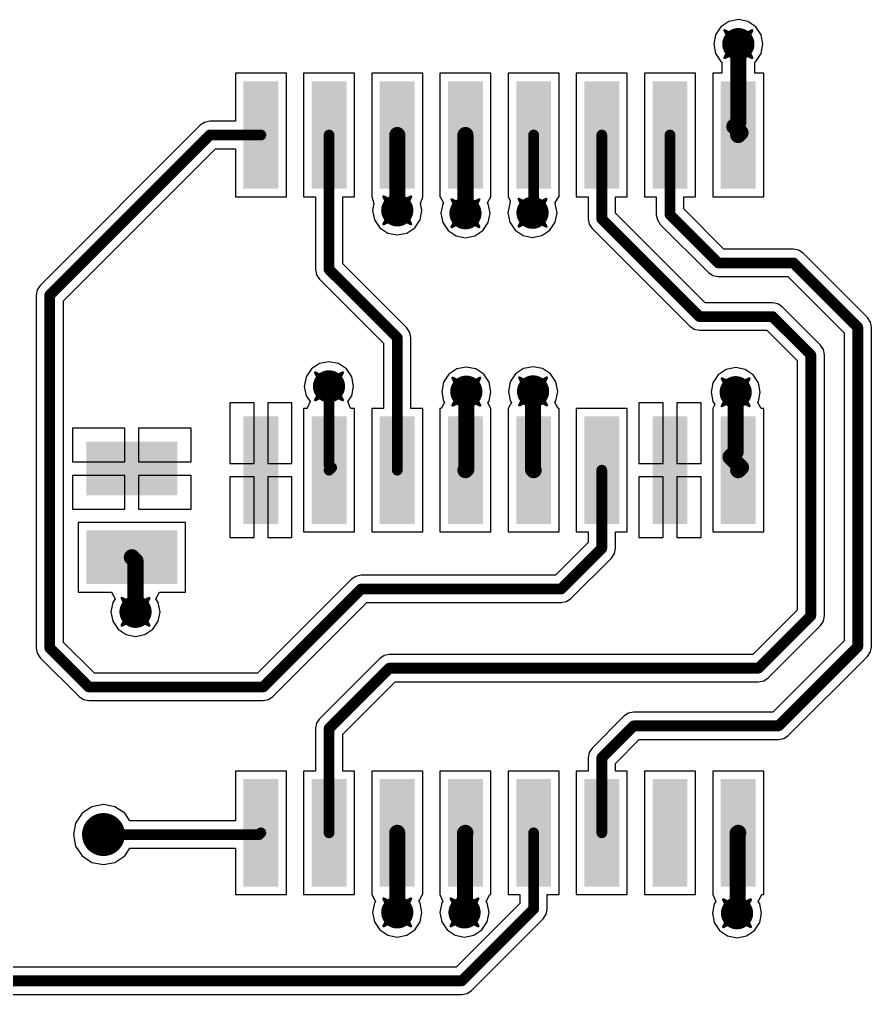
# Model space of a CAD drawing. Header units: millimetres. Extents: x 0 to 15120, y 0 to 9661.
# Drawn here: x 179.86 to 211.59, y 260.77 to 297.1 of the extents above; entities that cross this region are included whole.
import ezdxf

# ---------------------------------------------------------------- set-up
doc = ezdxf.new("R2010")
doc.units = ezdxf.units.MM
doc.layers.add('DrillDrawing', color=1, linetype='Continuous')
doc.layers.add('TopLayer', color=1, linetype='Continuous')

msp = doc.modelspace()

# ---------------------------------------------------------------- linework, layer by layer
at = {"layer": 'DrillDrawing', "const_width": 0.102}
for points in [[(206.126, 296.687), (206.634, 296.433)], [(206.126, 296.687), (206.38, 296.179)], [(206.634, 296.433), (207.142, 296.687)], [(206.888, 296.179), (207.142, 296.687)], [(206.126, 295.671), (206.38, 296.179)], [(206.888, 296.179), (207.142, 295.671)], [(206.126, 295.671), (206.634, 295.925)], [(206.634, 295.925), (207.142, 295.671)], [(193.42, 290.494), (193.928, 290.24)], [(193.42, 290.494), (193.674, 289.986)], [(193.928, 290.24), (194.436, 290.494)], [(194.182, 289.986), (194.436, 290.494)], [(195.96, 290.387), (196.468, 290.133)], [(195.96, 290.387), (196.214, 289.879)], [(196.468, 290.133), (196.976, 290.387)], [(196.722, 289.879), (196.976, 290.387)], [(198.459, 290.405), (198.967, 290.151)], [(198.459, 290.405), (198.713, 289.897)], [(198.967, 290.151), (199.475, 290.405)], [(199.221, 289.897), (199.475, 290.405)], [(193.42, 289.478), (193.674, 289.986)], [(194.182, 289.986), (194.436, 289.478)], [(195.96, 289.371), (196.214, 289.879)], [(196.722, 289.879), (196.976, 289.371)], [(198.459, 289.389), (198.713, 289.897)], [(199.221, 289.897), (199.475, 289.389)], [(193.42, 289.478), (193.928, 289.732)], [(193.928, 289.732), (194.436, 289.478)], [(195.96, 289.371), (196.468, 289.625)], [(196.468, 289.625), (196.976, 289.371)], [(198.459, 289.389), (198.967, 289.643)], [(198.967, 289.643), (199.475, 289.389)], [(190.876, 283.937), (191.384, 283.683)], [(190.876, 283.937), (191.13, 283.429)], [(191.384, 283.683), (191.892, 283.937)], [(191.638, 283.429), (191.892, 283.937)], [(195.993, 283.737), (196.501, 283.483)], [(195.993, 283.737), (196.247, 283.229)], [(196.501, 283.483), (197.009, 283.737)], [(196.755, 283.229), (197.009, 283.737)], [(198.479, 283.748), (198.987, 283.494)], [(198.479, 283.748), (198.733, 283.24)], [(198.987, 283.494), (199.495, 283.748)], [(199.241, 283.24), (199.495, 283.748)], [(206.026, 283.718), (206.534, 283.464)], [(206.026, 283.718), (206.28, 283.21)], [(206.534, 283.464), (207.042, 283.718)], [(206.788, 283.21), (207.042, 283.718)], [(190.876, 282.921), (191.13, 283.429)], [(191.638, 283.429), (191.892, 282.921)], [(190.876, 282.921), (191.384, 283.175)], [(191.384, 283.175), (191.892, 282.921)], [(195.993, 282.721), (196.247, 283.229)], [(195.993, 282.721), (196.501, 282.975)], [(196.501, 282.975), (197.009, 282.721)], [(196.755, 283.229), (197.009, 282.721)], [(198.479, 282.732), (198.733, 283.24)], [(198.479, 282.732), (198.987, 282.986)], [(198.987, 282.986), (199.495, 282.732)], [(199.241, 283.24), (199.495, 282.732)], [(206.026, 282.702), (206.28, 283.21)], [(206.026, 282.702), (206.534, 282.956)], [(206.534, 282.956), (207.042, 282.702)], [(206.788, 283.21), (207.042, 282.702)], [(183.67, 275.537), (184.178, 275.283)], [(183.67, 275.537), (183.924, 275.029)], [(184.178, 275.283), (184.686, 275.537)], [(184.432, 275.029), (184.686, 275.537)], [(183.67, 274.521), (183.924, 275.029)], [(184.432, 275.029), (184.686, 274.521)], [(183.67, 274.521), (184.178, 274.775)], [(184.178, 274.775), (184.686, 274.521)], [(182.476, 267.237), (183.492, 267.237)], [(182.476, 267.237), (182.984, 266.221)], [(182.984, 266.221), (183.492, 267.237)], [(193.42, 264.337), (193.928, 264.083)], [(193.42, 264.337), (193.674, 263.829)], [(193.928, 264.083), (194.436, 264.337)], [(194.182, 263.829), (194.436, 264.337)], [(195.926, 264.337), (196.434, 264.083)], [(195.926, 264.337), (196.18, 263.829)], [(196.434, 264.083), (196.942, 264.337)], [(196.688, 263.829), (196.942, 264.337)], [(206.076, 264.307), (206.584, 264.053)], [(206.076, 264.307), (206.33, 263.799)], [(206.584, 264.053), (207.092, 264.307)], [(206.838, 263.799), (207.092, 264.307)], [(193.42, 263.321), (193.674, 263.829)], [(194.182, 263.829), (194.436, 263.321)], [(195.926, 263.321), (196.18, 263.829)], [(196.688, 263.829), (196.942, 263.321)], [(206.076, 263.291), (206.33, 263.799)], [(206.838, 263.799), (207.092, 263.291)], [(193.42, 263.321), (193.928, 263.575)], [(193.928, 263.575), (194.436, 263.321)], [(195.926, 263.321), (196.434, 263.575)], [(196.434, 263.575), (196.942, 263.321)], [(206.076, 263.291), (206.584, 263.545)], [(206.584, 263.545), (207.092, 263.291)]]:
    msp.add_lwpolyline(points, dxfattribs=at)
at = {"layer": 'DrillDrawing', "const_width": 0.0508}
for points in [[(206.1, 296.687, 1), (206.151, 296.687, 1)], [(206.1, 296.687, 1), (206.151, 296.687, 1)], [(206.608, 296.433, 1), (206.659, 296.433, 1)], [(206.608, 296.433, 1), (206.659, 296.433, 1)], [(207.116, 296.687, 1), (207.167, 296.687, 1)], [(207.116, 296.687, 1), (207.167, 296.687, 1)], [(206.354, 296.179, 1), (206.405, 296.179, 1)], [(206.354, 296.179, 1), (206.405, 296.179, 1)], [(206.862, 296.179, 1), (206.913, 296.179, 1)], [(206.862, 296.179, 1), (206.913, 296.179, 1)], [(206.1, 295.671, 1), (206.151, 295.671, 1)], [(206.1, 295.671, 1), (206.151, 295.671, 1)], [(206.608, 295.925, 1), (206.659, 295.925, 1)], [(206.608, 295.925, 1), (206.659, 295.925, 1)], [(207.116, 295.671, 1), (207.167, 295.671, 1)], [(207.116, 295.671, 1), (207.167, 295.671, 1)], [(193.394, 290.494, 1), (193.445, 290.494, 1)], [(193.394, 290.494, 1), (193.445, 290.494, 1)], [(193.902, 290.24, 1), (193.953, 290.24, 1)], [(193.902, 290.24, 1), (193.953, 290.24, 1)], [(194.41, 290.494, 1), (194.461, 290.494, 1)], [(194.41, 290.494, 1), (194.461, 290.494, 1)], [(195.934, 290.387, 1), (195.985, 290.387, 1)], [(195.934, 290.387, 1), (195.985, 290.387, 1)], [(196.95, 290.387, 1), (197.001, 290.387, 1)], [(196.95, 290.387, 1), (197.001, 290.387, 1)], [(198.433, 290.405, 1), (198.484, 290.405, 1)], [(198.433, 290.405, 1), (198.484, 290.405, 1)], [(199.449, 290.405, 1), (199.5, 290.405, 1)], [(199.449, 290.405, 1), (199.5, 290.405, 1)], [(193.648, 289.986, 1), (193.699, 289.986, 1)], [(193.648, 289.986, 1), (193.699, 289.986, 1)], [(194.156, 289.986, 1), (194.207, 289.986, 1)], [(194.156, 289.986, 1), (194.207, 289.986, 1)], [(196.188, 289.879, 1), (196.239, 289.879, 1)], [(196.188, 289.879, 1), (196.239, 289.879, 1)], [(196.442, 290.133, 1), (196.493, 290.133, 1)], [(196.442, 290.133, 1), (196.493, 290.133, 1)], [(196.696, 289.879, 1), (196.747, 289.879, 1)], [(196.696, 289.879, 1), (196.747, 289.879, 1)], [(198.687, 289.897, 1), (198.738, 289.897, 1)], [(198.687, 289.897, 1), (198.738, 289.897, 1)], [(198.941, 290.151, 1), (198.992, 290.151, 1)], [(198.941, 290.151, 1), (198.992, 290.151, 1)], [(199.195, 289.897, 1), (199.246, 289.897, 1)], [(199.195, 289.897, 1), (199.246, 289.897, 1)], [(193.902, 289.732, 1), (193.953, 289.732, 1)], [(193.902, 289.732, 1), (193.953, 289.732, 1)], [(196.442, 289.625, 1), (196.493, 289.625, 1)], [(196.442, 289.625, 1), (196.493, 289.625, 1)], [(198.941, 289.643, 1), (198.992, 289.643, 1)], [(198.941, 289.643, 1), (198.992, 289.643, 1)], [(193.394, 289.478, 1), (193.445, 289.478, 1)], [(193.394, 289.478, 1), (193.445, 289.478, 1)], [(194.41, 289.478, 1), (194.461, 289.478, 1)], [(194.41, 289.478, 1), (194.461, 289.478, 1)], [(195.934, 289.371, 1), (195.985, 289.371, 1)], [(195.934, 289.371, 1), (195.985, 289.371, 1)], [(196.95, 289.371, 1), (197.001, 289.371, 1)], [(196.95, 289.371, 1), (197.001, 289.371, 1)], [(198.433, 289.389, 1), (198.484, 289.389, 1)], [(198.433, 289.389, 1), (198.484, 289.389, 1)], [(199.449, 289.389, 1), (199.5, 289.389, 1)], [(199.449, 289.389, 1), (199.5, 289.389, 1)], [(190.85, 283.937, 1), (190.901, 283.937, 1)], [(190.85, 283.937, 1), (190.901, 283.937, 1)], [(191.358, 283.683, 1), (191.409, 283.683, 1)], [(191.358, 283.683, 1), (191.409, 283.683, 1)], [(191.866, 283.937, 1), (191.917, 283.937, 1)], [(191.866, 283.937, 1), (191.917, 283.937, 1)], [(195.967, 283.737, 1), (196.018, 283.737, 1)], [(195.967, 283.737, 1), (196.018, 283.737, 1)], [(196.983, 283.737, 1), (197.034, 283.737, 1)], [(196.983, 283.737, 1), (197.034, 283.737, 1)], [(198.454, 283.748, 1), (198.505, 283.748, 1)], [(198.454, 283.748, 1), (198.505, 283.748, 1)], [(199.47, 283.748, 1), (199.521, 283.748, 1)], [(199.47, 283.748, 1), (199.521, 283.748, 1)], [(206, 283.718, 1), (206.051, 283.718, 1)], [(206, 283.718, 1), (206.051, 283.718, 1)], [(207.016, 283.718, 1), (207.067, 283.718, 1)], [(207.016, 283.718, 1), (207.067, 283.718, 1)], [(191.104, 283.429, 1), (191.155, 283.429, 1)], [(191.104, 283.429, 1), (191.155, 283.429, 1)], [(191.612, 283.429, 1), (191.663, 283.429, 1)], [(191.612, 283.429, 1), (191.663, 283.429, 1)], [(196.475, 283.483, 1), (196.526, 283.483, 1)], [(196.475, 283.483, 1), (196.526, 283.483, 1)], [(198.962, 283.494, 1), (199.013, 283.494, 1)], [(198.962, 283.494, 1), (199.013, 283.494, 1)], [(206.508, 283.464, 1), (206.559, 283.464, 1)], [(206.508, 283.464, 1), (206.559, 283.464, 1)], [(191.358, 283.175, 1), (191.409, 283.175, 1)], [(191.358, 283.175, 1), (191.409, 283.175, 1)], [(196.221, 283.229, 1), (196.272, 283.229, 1)], [(196.221, 283.229, 1), (196.272, 283.229, 1)], [(196.475, 282.975, 1), (196.526, 282.975, 1)], [(196.475, 282.975, 1), (196.526, 282.975, 1)], [(196.729, 283.229, 1), (196.78, 283.229, 1)], [(196.729, 283.229, 1), (196.78, 283.229, 1)], [(198.708, 283.24, 1), (198.759, 283.24, 1)], [(198.708, 283.24, 1), (198.759, 283.24, 1)], [(198.962, 282.986, 1), (199.013, 282.986, 1)], [(198.962, 282.986, 1), (199.013, 282.986, 1)], [(199.216, 283.24, 1), (199.267, 283.24, 1)], [(199.216, 283.24, 1), (199.267, 283.24, 1)], [(206.254, 283.21, 1), (206.305, 283.21, 1)], [(206.254, 283.21, 1), (206.305, 283.21, 1)], [(206.508, 282.956, 1), (206.559, 282.956, 1)], [(206.508, 282.956, 1), (206.559, 282.956, 1)], [(206.762, 283.21, 1), (206.813, 283.21, 1)], [(206.762, 283.21, 1), (206.813, 283.21, 1)], [(190.85, 282.921, 1), (190.901, 282.921, 1)], [(190.85, 282.921, 1), (190.901, 282.921, 1)], [(191.866, 282.921, 1), (191.917, 282.921, 1)], [(191.866, 282.921, 1), (191.917, 282.921, 1)], [(195.967, 282.721, 1), (196.018, 282.721, 1)], [(195.967, 282.721, 1), (196.018, 282.721, 1)], [(196.983, 282.721, 1), (197.034, 282.721, 1)], [(196.983, 282.721, 1), (197.034, 282.721, 1)], [(198.454, 282.732, 1), (198.505, 282.732, 1)], [(198.454, 282.732, 1), (198.505, 282.732, 1)], [(199.47, 282.732, 1), (199.521, 282.732, 1)], [(199.47, 282.732, 1), (199.521, 282.732, 1)], [(206, 282.702, 1), (206.051, 282.702, 1)], [(206, 282.702, 1), (206.051, 282.702, 1)], [(207.016, 282.702, 1), (207.067, 282.702, 1)], [(207.016, 282.702, 1), (207.067, 282.702, 1)], [(183.645, 275.537, 1), (183.695, 275.537, 1)], [(183.645, 275.537, 1), (183.695, 275.537, 1)], [(184.661, 275.537, 1), (184.711, 275.537, 1)], [(184.661, 275.537, 1), (184.711, 275.537, 1)], [(183.899, 275.029, 1), (183.949, 275.029, 1)], [(183.899, 275.029, 1), (183.949, 275.029, 1)], [(184.153, 275.283, 1), (184.203, 275.283, 1)], [(184.153, 275.283, 1), (184.203, 275.283, 1)], [(184.407, 275.029, 1), (184.457, 275.029, 1)], [(184.407, 275.029, 1), (184.457, 275.029, 1)], [(184.153, 274.775, 1), (184.203, 274.775, 1)], [(184.153, 274.775, 1), (184.203, 274.775, 1)], [(183.645, 274.521, 1), (183.695, 274.521, 1)], [(183.645, 274.521, 1), (183.695, 274.521, 1)], [(184.661, 274.521, 1), (184.711, 274.521, 1)], [(184.661, 274.521, 1), (184.711, 274.521, 1)], [(182.45, 267.237, 1), (182.501, 267.237, 1)], [(182.45, 267.237, 1), (182.501, 267.237, 1)], [(183.466, 267.237, 1), (183.517, 267.237, 1)], [(183.466, 267.237, 1), (183.517, 267.237, 1)], [(182.958, 266.221, 1), (183.009, 266.221, 1)], [(182.958, 266.221, 1), (183.009, 266.221, 1)], [(193.394, 264.337, 1), (193.445, 264.337, 1)], [(193.394, 264.337, 1), (193.445, 264.337, 1)], [(193.902, 264.083, 1), (193.953, 264.083, 1)], [(193.902, 264.083, 1), (193.953, 264.083, 1)], [(194.41, 264.337, 1), (194.461, 264.337, 1)], [(194.41, 264.337, 1), (194.461, 264.337, 1)], [(195.9, 264.337, 1), (195.951, 264.337, 1)], [(195.9, 264.337, 1), (195.951, 264.337, 1)], [(196.408, 264.083, 1), (196.459, 264.083, 1)], [(196.408, 264.083, 1), (196.459, 264.083, 1)], [(196.916, 264.337, 1), (196.967, 264.337, 1)], [(196.916, 264.337, 1), (196.967, 264.337, 1)], [(206.05, 264.307, 1), (206.101, 264.307, 1)], [(206.05, 264.307, 1), (206.101, 264.307, 1)], [(206.558, 264.053, 1), (206.609, 264.053, 1)], [(206.558, 264.053, 1), (206.609, 264.053, 1)], [(207.066, 264.307, 1), (207.117, 264.307, 1)], [(207.066, 264.307, 1), (207.117, 264.307, 1)], [(193.648, 263.829, 1), (193.699, 263.829, 1)], [(193.648, 263.829, 1), (193.699, 263.829, 1)], [(194.156, 263.829, 1), (194.207, 263.829, 1)], [(194.156, 263.829, 1), (194.207, 263.829, 1)], [(196.154, 263.829, 1), (196.205, 263.829, 1)], [(196.154, 263.829, 1), (196.205, 263.829, 1)], [(196.662, 263.829, 1), (196.713, 263.829, 1)], [(196.662, 263.829, 1), (196.713, 263.829, 1)], [(206.304, 263.799, 1), (206.355, 263.799, 1)], [(206.304, 263.799, 1), (206.355, 263.799, 1)], [(206.812, 263.799, 1), (206.863, 263.799, 1)], [(206.812, 263.799, 1), (206.863, 263.799, 1)], [(193.902, 263.575, 1), (193.953, 263.575, 1)], [(193.902, 263.575, 1), (193.953, 263.575, 1)], [(196.408, 263.575, 1), (196.459, 263.575, 1)], [(196.408, 263.575, 1), (196.459, 263.575, 1)], [(206.558, 263.545, 1), (206.609, 263.545, 1)], [(206.558, 263.545, 1), (206.609, 263.545, 1)], [(193.394, 263.321, 1), (193.445, 263.321, 1)], [(193.394, 263.321, 1), (193.445, 263.321, 1)], [(194.41, 263.321, 1), (194.461, 263.321, 1)], [(194.41, 263.321, 1), (194.461, 263.321, 1)], [(195.9, 263.321, 1), (195.951, 263.321, 1)], [(195.9, 263.321, 1), (195.951, 263.321, 1)], [(196.916, 263.321, 1), (196.967, 263.321, 1)], [(196.916, 263.321, 1), (196.967, 263.321, 1)], [(206.05, 263.291, 1), (206.101, 263.291, 1)], [(206.05, 263.291, 1), (206.101, 263.291, 1)], [(207.066, 263.291, 1), (207.117, 263.291, 1)], [(207.066, 263.291, 1), (207.117, 263.291, 1)]]:
    msp.add_lwpolyline(points, format="xyb", close=True, dxfattribs=at)
at = {"layer": 'TopLayer'}
for p, q in [((205.985, 296.828), (205.786, 296.531)), ((206.283, 297.027), (205.985, 296.828)), ((206.634, 297.097), (206.283, 297.027)), ((206.985, 297.027), (206.634, 297.097)), ((207.283, 296.828), (206.985, 297.027)), ((207.482, 296.531), (207.283, 296.828)), ((205.786, 296.531), (205.716, 296.179)), ((207.552, 296.179), (207.482, 296.531)), ((205.716, 296.179), (205.786, 295.828)), ((207.482, 295.828), (207.552, 296.179)), ((205.786, 295.828), (205.985, 295.531)), ((207.283, 295.531), (207.482, 295.828)), ((205.985, 295.531), (206.022, 295.506)), ((206.022, 295.506), (206.022, 295.093)), ((207.246, 295.506), (207.283, 295.531)), ((207.246, 295.093), (207.246, 295.506)), ((189.798, 295.093), (187.898, 295.093)), ((187.898, 295.093), (187.898, 293.303)), ((189.798, 290.493), (189.798, 295.093)), ((192.338, 295.093), (190.438, 295.093)), ((190.438, 295.093), (190.438, 290.493)), ((192.338, 290.493), (192.338, 295.093)), ((194.878, 295.093), (192.978, 295.093)), ((192.978, 295.093), (192.978, 290.493)), ((194.878, 290.493), (194.878, 295.093)), ((197.418, 295.093), (195.518, 295.093)), ((195.518, 295.093), (195.518, 290.493)), ((197.418, 290.493), (197.418, 295.093)), ((199.958, 295.093), (198.058, 295.093)), ((198.058, 295.093), (198.058, 290.493)), ((199.958, 290.493), (199.958, 295.093)), ((202.498, 295.093), (200.598, 295.093)), ((200.598, 295.093), (200.598, 290.493)), ((202.498, 290.493), (202.498, 295.093)), ((205.038, 295.093), (203.138, 295.093)), ((203.138, 295.093), (203.138, 290.493)), ((205.038, 290.493), (205.038, 295.093)), ((206.022, 295.093), (205.678, 295.093)), ((205.678, 295.093), (205.678, 290.493)), ((207.578, 295.093), (207.246, 295.093)), ((207.578, 290.493), (207.578, 295.093)), ((186.752, 293.264), (186.587, 293.154)), ((186.947, 293.303), (186.752, 293.264)), ((187.898, 293.303), (186.947, 293.303)), ((186.587, 293.154), (180.623, 287.19)), ((181.494, 286.618), (187.159, 292.283)), ((187.159, 292.283), (187.898, 292.283)), ((187.898, 292.283), (187.898, 290.493)), ((187.898, 290.493), (189.798, 290.493)), ((190.438, 290.493), (190.878, 290.493)), ((190.878, 290.493), (190.878, 287.783)), ((191.898, 287.994), (191.898, 290.493)), ((191.898, 290.493), (192.338, 290.493)), ((192.978, 290.493), (192.978, 290.493)), ((192.978, 290.493), (193.061, 290.239)), ((194.795, 290.239), (194.878, 290.493)), ((194.878, 290.493), (194.878, 290.493)), ((195.518, 290.493), (195.526, 290.493)), ((195.526, 290.493), (195.646, 290.269)), ((195.646, 290.269), (195.62, 290.231)), ((197.29, 290.269), (197.41, 290.493)), ((197.316, 290.231), (197.29, 290.269)), ((197.41, 290.493), (197.418, 290.493)), ((198.058, 290.493), (198.058, 290.493)), ((198.058, 290.493), (198.131, 290.357)), ((198.131, 290.357), (198.117, 290.239)), ((199.811, 290.284), (199.947, 290.493)), ((199.816, 290.239), (199.811, 290.284)), ((199.947, 290.493), (199.958, 290.493)), ((200.598, 290.493), (201.038, 290.493)), ((201.038, 290.493), (201.038, 289.665)), ((202.058, 289.877), (202.058, 290.493)), ((202.058, 290.493), (202.498, 290.493)), ((203.138, 290.493), (203.578, 290.493)), ((203.578, 290.493), (203.578, 289.825)), ((204.598, 290.037), (204.598, 290.493)), ((204.598, 290.493), (205.038, 290.493)), ((205.678, 290.493), (207.578, 290.493)), ((193.061, 290.239), (193.01, 289.986)), ((193.01, 289.986), (193.08, 289.635)), ((194.776, 289.635), (194.846, 289.986)), ((194.846, 289.986), (194.795, 290.239)), ((195.62, 290.231), (195.55, 289.879)), ((197.386, 289.879), (197.316, 290.231)), ((198.117, 290.239), (198.049, 289.897)), ((198.049, 289.897), (198.119, 289.546)), ((199.814, 289.546), (199.884, 289.897)), ((199.884, 289.897), (199.816, 290.239)), ((206.095, 288.539), (204.598, 290.037)), ((193.08, 289.635), (193.279, 289.338)), ((194.577, 289.338), (194.776, 289.635)), ((195.55, 289.879), (195.62, 289.528)), ((197.316, 289.528), (197.386, 289.879)), ((198.119, 289.546), (198.318, 289.248)), ((199.616, 289.248), (199.814, 289.546)), ((201.038, 289.665), (201.077, 289.47)), ((205.395, 286.539), (202.058, 289.877)), ((203.578, 289.825), (203.617, 289.63)), ((203.617, 289.63), (203.727, 289.465)), ((193.279, 289.338), (193.577, 289.139)), ((194.279, 289.139), (194.577, 289.338)), ((195.62, 289.528), (195.819, 289.231)), ((195.819, 289.231), (196.117, 289.032)), ((196.819, 289.032), (197.117, 289.231)), ((197.117, 289.231), (197.316, 289.528)), ((198.318, 289.248), (198.615, 289.049)), ((199.318, 289.049), (199.616, 289.248)), ((201.077, 289.47), (201.187, 289.305)), ((201.187, 289.305), (204.823, 285.669)), ((203.727, 289.465), (205.523, 287.669)), ((193.577, 289.139), (193.928, 289.069)), ((193.928, 289.069), (194.279, 289.139)), ((196.117, 289.032), (196.468, 288.962)), ((196.468, 288.962), (196.819, 289.032)), ((198.615, 289.049), (198.967, 288.979)), ((198.967, 288.979), (199.318, 289.049)), ((208.684, 288.539), (206.095, 288.539)), ((208.879, 288.5), (208.684, 288.539)), ((209.044, 288.39), (208.879, 288.5)), ((211.444, 285.99), (209.044, 288.39)), ((190.878, 287.783), (190.917, 287.588)), ((194.288, 285.603), (191.898, 287.994)), ((190.917, 287.588), (191.027, 287.422)), ((191.027, 287.422), (193.418, 285.032)), ((205.523, 287.669), (205.689, 287.559)), ((205.689, 287.559), (205.884, 287.52)), ((205.884, 287.52), (208.473, 287.52)), ((208.473, 287.52), (210.574, 285.418)), ((180.513, 287.025), (180.474, 286.829)), ((180.623, 287.19), (180.513, 287.025)), ((180.474, 286.829), (180.474, 273.679)), ((181.494, 273.891), (181.494, 286.618)), ((207.905, 286.539), (205.395, 286.539)), ((208.101, 286.5), (207.905, 286.539)), ((208.266, 286.39), (208.101, 286.5)), ((209.694, 284.962), (208.266, 286.39)), ((211.555, 285.825), (211.444, 285.99)), ((194.399, 285.438), (194.288, 285.603)), ((204.823, 285.669), (204.989, 285.559)), ((204.989, 285.559), (205.184, 285.52)), ((211.594, 285.629), (211.555, 285.825)), ((211.594, 273.729), (211.594, 285.629)), ((194.438, 285.243), (194.399, 285.438)), ((194.438, 282.606), (194.438, 285.243)), ((205.184, 285.52), (207.694, 285.52)), ((207.694, 285.52), (208.824, 284.39)), ((210.574, 285.418), (210.574, 273.941)), ((193.418, 285.032), (193.418, 282.606)), ((209.805, 284.796), (209.694, 284.962)), ((209.844, 284.601), (209.805, 284.796)), ((209.844, 274.879), (209.844, 284.601)), ((191.033, 284.277), (190.735, 284.078)), ((191.384, 284.347), (191.033, 284.277)), ((191.735, 284.277), (191.384, 284.347)), ((192.033, 284.078), (191.735, 284.277)), ((196.501, 284.147), (196.15, 284.077)), ((196.852, 284.077), (196.501, 284.147)), ((198.636, 284.088), (198.338, 283.889)), ((198.987, 284.157), (198.636, 284.088)), ((199.338, 284.088), (198.987, 284.157)), ((199.636, 283.889), (199.338, 284.088)), ((206.534, 284.128), (206.183, 284.058)), ((206.885, 284.058), (206.534, 284.128)), ((208.824, 284.39), (208.824, 275.091)), ((190.536, 283.781), (190.466, 283.429)), ((190.735, 284.078), (190.536, 283.781)), ((192.232, 283.781), (192.033, 284.078)), ((192.302, 283.429), (192.232, 283.781)), ((195.852, 283.878), (195.653, 283.581)), ((196.15, 284.077), (195.852, 283.878)), ((197.15, 283.878), (196.852, 284.077)), ((197.349, 283.581), (197.15, 283.878)), ((198.338, 283.889), (198.139, 283.591)), ((199.835, 283.591), (199.636, 283.889)), ((205.885, 283.859), (205.686, 283.561)), ((206.183, 284.058), (205.885, 283.859)), ((207.183, 283.859), (206.885, 284.058)), ((207.382, 283.561), (207.183, 283.859)), ((190.466, 283.429), (190.536, 283.078)), ((192.232, 283.078), (192.302, 283.429)), ((195.653, 283.581), (195.583, 283.229)), ((197.419, 283.229), (197.349, 283.581)), ((198.139, 283.591), (198.07, 283.24)), ((199.905, 283.24), (199.835, 283.591)), ((205.686, 283.561), (205.616, 283.21)), ((207.452, 283.21), (207.382, 283.561)), ((190.536, 283.078), (190.682, 282.86)), ((192.086, 282.86), (192.232, 283.078)), ((195.583, 283.229), (195.653, 282.878)), ((197.349, 282.878), (197.419, 283.229)), ((198.07, 283.24), (198.139, 282.889)), ((199.835, 282.889), (199.905, 283.24)), ((205.616, 283.21), (205.686, 282.859)), ((207.382, 282.859), (207.452, 283.21)), ((188.594, 282.814), (187.69, 282.814)), ((187.69, 282.814), (187.69, 280.56)), ((188.594, 280.56), (188.594, 282.814)), ((190.006, 282.814), (189.102, 282.814)), ((189.102, 282.814), (189.102, 280.56)), ((190.006, 280.56), (190.006, 282.814)), ((190.682, 282.86), (190.578, 282.615)), ((192.19, 282.615), (192.086, 282.86)), ((195.685, 282.83), (195.566, 282.606)), ((195.653, 282.878), (195.685, 282.83)), ((197.306, 282.815), (197.349, 282.878)), ((197.418, 282.606), (197.306, 282.815)), ((198.179, 282.83), (198.059, 282.606)), ((198.139, 282.889), (198.179, 282.83)), ((199.796, 282.83), (199.835, 282.889)), ((199.916, 282.606), (199.796, 282.83)), ((203.834, 282.814), (202.93, 282.814)), ((202.93, 282.814), (202.93, 280.56)), ((203.834, 280.56), (203.834, 282.814)), ((205.246, 282.814), (204.342, 282.814)), ((204.342, 282.814), (204.342, 280.56)), ((205.246, 280.56), (205.246, 282.814)), ((205.757, 282.753), (205.678, 282.606)), ((205.686, 282.859), (205.757, 282.753)), ((207.362, 282.83), (207.382, 282.859)), ((207.482, 282.606), (207.362, 282.83)), ((190.57, 282.606), (190.438, 282.606)), ((190.438, 282.606), (190.438, 278.006)), ((190.578, 282.615), (190.57, 282.606)), ((192.198, 282.606), (192.19, 282.615)), ((192.338, 282.606), (192.198, 282.606)), ((192.338, 278.006), (192.338, 282.606)), ((193.418, 282.606), (192.978, 282.606)), ((192.978, 282.606), (192.978, 278.006)), ((194.878, 282.606), (194.438, 282.606)), ((194.878, 278.006), (194.878, 282.606)), ((195.566, 282.606), (195.518, 282.606)), ((195.518, 282.606), (195.518, 278.006)), ((197.418, 278.006), (197.418, 282.606)), ((197.418, 282.606), (197.418, 282.606)), ((198.059, 282.606), (198.058, 282.606)), ((198.058, 282.606), (198.058, 278.006)), ((199.958, 282.606), (199.916, 282.606)), ((199.958, 278.006), (199.958, 282.606)), ((202.498, 282.606), (200.598, 282.606)), ((200.598, 282.606), (200.598, 278.006)), ((202.498, 278.006), (202.498, 282.606)), ((205.678, 282.606), (205.678, 282.606)), ((205.678, 282.606), (205.678, 278.006)), ((207.578, 282.606), (207.482, 282.606)), ((207.578, 278.006), (207.578, 282.606)), ((183.786, 281.872), (181.832, 281.872)), ((181.832, 281.872), (181.832, 280.618)), ((183.786, 280.618), (183.786, 281.872)), ((186.248, 281.872), (184.294, 281.872)), ((184.294, 281.872), (184.294, 280.618)), ((186.248, 280.618), (186.248, 281.872)), ((181.832, 280.618), (183.786, 280.618)), ((184.294, 280.618), (186.248, 280.618)), ((187.69, 280.56), (188.594, 280.56)), ((189.102, 280.56), (190.006, 280.56)), ((202.93, 280.56), (203.834, 280.56)), ((204.342, 280.56), (205.246, 280.56)), ((183.786, 280.11), (181.832, 280.11)), ((181.832, 280.11), (181.832, 278.856)), ((183.786, 278.856), (183.786, 280.11)), ((186.248, 280.11), (184.294, 280.11)), ((184.294, 280.11), (184.294, 278.856)), ((186.248, 278.856), (186.248, 280.11)), ((188.594, 280.052), (187.69, 280.052)), ((187.69, 280.052), (187.69, 277.798)), ((188.594, 277.798), (188.594, 280.052)), ((190.006, 280.052), (189.102, 280.052)), ((189.102, 280.052), (189.102, 277.798)), ((190.006, 277.798), (190.006, 280.052)), ((203.834, 280.052), (202.93, 280.052)), ((202.93, 280.052), (202.93, 277.798)), ((203.834, 277.798), (203.834, 280.052)), ((205.246, 280.052), (204.342, 280.052)), ((204.342, 280.052), (204.342, 277.798)), ((205.246, 277.798), (205.246, 280.052)), ((181.832, 278.856), (183.786, 278.856)), ((184.294, 278.856), (186.248, 278.856)), ((186.04, 278.362), (182.04, 278.362)), ((182.04, 278.362), (182.04, 275.762)), ((186.04, 275.762), (186.04, 278.362)), ((190.438, 278.006), (192.338, 278.006)), ((192.978, 278.006), (194.878, 278.006)), ((195.518, 278.006), (197.418, 278.006)), ((198.058, 278.006), (199.958, 278.006)), ((200.598, 278.006), (201.038, 278.006)), ((201.038, 278.006), (201.038, 277.605)), ((202.058, 277.393), (202.058, 278.006)), ((202.058, 278.006), (202.498, 278.006)), ((205.678, 278.006), (207.578, 278.006)), ((187.69, 277.798), (188.594, 277.798)), ((189.102, 277.798), (190.006, 277.798)), ((201.038, 277.605), (199.823, 276.389)), ((202.93, 277.798), (203.834, 277.798)), ((204.342, 277.798), (205.246, 277.798)), ((201.908, 277.033), (202.019, 277.198)), ((202.019, 277.198), (202.058, 277.393)), ((200.394, 275.519), (201.908, 277.033)), ((192.223, 276.24), (188.723, 272.739)), ((192.389, 276.35), (192.223, 276.24)), ((192.584, 276.389), (192.389, 276.35)), ((199.823, 276.389), (192.584, 276.389)), ((182.04, 275.762), (183.28, 275.762)), ((183.28, 275.762), (183.416, 275.508)), ((184.94, 275.508), (185.076, 275.762)), ((185.076, 275.762), (186.04, 275.762)), ((183.33, 275.381), (183.26, 275.029)), ((183.416, 275.508), (183.33, 275.381)), ((185.026, 275.381), (184.94, 275.508)), ((185.096, 275.029), (185.026, 275.381)), ((189.294, 271.869), (192.795, 275.37)), ((192.795, 275.37), (200.034, 275.37)), ((200.034, 275.37), (200.229, 275.409)), ((200.229, 275.409), (200.394, 275.519)), ((183.26, 275.029), (183.33, 274.678)), ((185.026, 274.678), (185.096, 275.029)), ((208.824, 275.091), (207.173, 273.439)), ((183.33, 274.678), (183.529, 274.381)), ((184.827, 274.381), (185.026, 274.678)), ((209.694, 274.519), (209.805, 274.684)), ((209.805, 274.684), (209.844, 274.879)), ((183.529, 274.381), (183.827, 274.182)), ((184.529, 274.182), (184.827, 274.381)), ((207.744, 272.569), (209.694, 274.519)), ((183.827, 274.182), (184.178, 274.112)), ((184.178, 274.112), (184.529, 274.182)), ((210.574, 273.941), (207.923, 271.289)), ((180.474, 273.679), (180.513, 273.484)), ((182.645, 272.739), (181.494, 273.891)), ((211.555, 273.534), (211.594, 273.729)), ((180.513, 273.484), (180.623, 273.319)), ((180.623, 273.319), (182.073, 271.869)), ((193.273, 273.29), (191.027, 271.044)), ((193.439, 273.4), (193.273, 273.29)), ((193.634, 273.439), (193.439, 273.4)), ((207.173, 273.439), (193.634, 273.439)), ((208.494, 270.419), (211.444, 273.369)), ((211.444, 273.369), (211.555, 273.534)), ((188.723, 272.739), (182.645, 272.739)), ((207.384, 272.42), (207.579, 272.459)), ((207.579, 272.459), (207.744, 272.569)), ((191.898, 270.472), (193.845, 272.42)), ((193.845, 272.42), (207.384, 272.42)), ((182.073, 271.869), (182.239, 271.759)), ((182.239, 271.759), (182.434, 271.72)), ((188.934, 271.72), (189.129, 271.759)), ((189.129, 271.759), (189.294, 271.869)), ((182.434, 271.72), (188.934, 271.72)), ((191.027, 271.044), (190.917, 270.879)), ((202.373, 271.14), (201.187, 269.954)), ((202.539, 271.25), (202.373, 271.14)), ((202.734, 271.289), (202.539, 271.25)), ((207.923, 271.289), (202.734, 271.289)), ((190.917, 270.879), (190.878, 270.683)), ((190.878, 270.683), (190.878, 269.093)), ((191.898, 269.093), (191.898, 270.472)), ((208.134, 270.27), (208.329, 270.309)), ((208.329, 270.309), (208.494, 270.419)), ((201.187, 269.954), (201.077, 269.789)), ((202.058, 269.382), (202.945, 270.27)), ((202.945, 270.27), (208.134, 270.27)), ((201.077, 269.789), (201.038, 269.593)), ((201.038, 269.593), (201.038, 269.093)), ((202.058, 269.093), (202.058, 269.382)), ((189.798, 269.093), (187.898, 269.093)), ((187.898, 269.093), (187.898, 267.239)), ((189.798, 264.493), (189.798, 269.093)), ((190.878, 269.093), (190.438, 269.093)), ((190.438, 269.093), (190.438, 264.493)), ((192.338, 269.093), (191.898, 269.093)), ((192.338, 264.493), (192.338, 269.093)), ((194.878, 269.093), (192.978, 269.093)), ((192.978, 269.093), (192.978, 264.493)), ((194.878, 264.493), (194.878, 269.093)), ((197.418, 269.093), (195.518, 269.093)), ((195.518, 269.093), (195.518, 264.493)), ((197.418, 264.493), (197.418, 269.093)), ((199.958, 269.093), (198.058, 269.093)), ((198.058, 269.093), (198.058, 264.493)), ((199.958, 264.493), (199.958, 269.093)), ((201.038, 269.093), (200.598, 269.093)), ((200.598, 269.093), (200.598, 264.493)), ((202.498, 269.093), (202.058, 269.093)), ((202.498, 264.493), (202.498, 269.093)), ((205.038, 269.093), (203.138, 269.093)), ((203.138, 269.093), (203.138, 264.493)), ((205.038, 264.493), (205.038, 269.093)), ((207.578, 269.093), (205.678, 269.093)), ((205.678, 269.093), (205.678, 264.493)), ((207.578, 264.493), (207.578, 269.093)), ((182.555, 267.766), (182.191, 267.523)), ((182.984, 267.851), (182.555, 267.766)), ((183.413, 267.766), (182.984, 267.851)), ((183.777, 267.523), (183.413, 267.766)), ((182.191, 267.523), (181.948, 267.159)), ((183.966, 267.239), (183.777, 267.523)), ((181.948, 267.159), (181.862, 266.729)), ((187.898, 267.239), (183.966, 267.239)), ((181.862, 266.729), (181.948, 266.3)), ((181.948, 266.3), (182.191, 265.936)), ((182.191, 265.936), (182.555, 265.693)), ((183.413, 265.693), (183.777, 265.936)), ((183.777, 265.936), (183.966, 266.22)), ((183.966, 266.22), (187.898, 266.22)), ((187.898, 266.22), (187.898, 264.493)), ((182.555, 265.693), (182.984, 265.608)), ((182.984, 265.608), (183.413, 265.693)), ((187.898, 264.493), (189.798, 264.493)), ((190.438, 264.493), (192.338, 264.493)), ((192.978, 264.493), (192.983, 264.493)), ((192.983, 264.493), (193.119, 264.239)), ((194.737, 264.239), (194.872, 264.493)), ((194.872, 264.493), (194.878, 264.493)), ((195.518, 264.493), (195.518, 264.493)), ((195.518, 264.493), (195.625, 264.239)), ((197.243, 264.239), (197.378, 264.493)), ((197.378, 264.493), (197.418, 264.493)), ((198.058, 264.493), (198.498, 264.493)), ((198.498, 264.493), (198.498, 264.165)), ((199.518, 263.954), (199.518, 264.493)), ((199.518, 264.493), (199.958, 264.493)), ((200.598, 264.493), (202.498, 264.493)), ((203.138, 264.493), (205.038, 264.493)), ((205.678, 264.493), (205.678, 264.493)), ((205.678, 264.493), (205.796, 264.239)), ((207.372, 264.239), (207.508, 264.493)), ((207.508, 264.493), (207.578, 264.493)), ((193.08, 264.181), (193.01, 263.829)), ((193.119, 264.239), (193.08, 264.181)), ((194.776, 264.181), (194.737, 264.239)), ((194.846, 263.829), (194.776, 264.181)), ((195.586, 264.181), (195.516, 263.829)), ((195.625, 264.239), (195.586, 264.181)), ((198.498, 264.165), (196.123, 261.789)), ((197.282, 264.181), (197.243, 264.239)), ((197.352, 263.829), (197.282, 264.181)), ((205.736, 264.15), (205.666, 263.799)), ((205.796, 264.239), (205.736, 264.15)), ((207.432, 264.15), (207.372, 264.239)), ((207.502, 263.799), (207.432, 264.15)), ((193.01, 263.829), (193.08, 263.478)), ((194.776, 263.478), (194.846, 263.829)), ((195.516, 263.829), (195.586, 263.478)), ((197.282, 263.478), (197.352, 263.829)), ((199.368, 263.593), (199.479, 263.758)), ((199.479, 263.758), (199.518, 263.954)), ((205.666, 263.799), (205.736, 263.448)), ((207.432, 263.448), (207.502, 263.799)), ((193.08, 263.478), (193.279, 263.181)), ((194.577, 263.181), (194.776, 263.478)), ((195.586, 263.478), (195.785, 263.181)), ((196.694, 260.919), (199.368, 263.593)), ((197.083, 263.181), (197.282, 263.478)), ((205.736, 263.448), (205.935, 263.15)), ((207.233, 263.15), (207.432, 263.448)), ((193.279, 263.181), (193.577, 262.982)), ((194.279, 262.982), (194.577, 263.181)), ((195.785, 263.181), (196.083, 262.982)), ((196.785, 262.982), (197.083, 263.181)), ((205.935, 263.15), (206.233, 262.951)), ((206.935, 262.951), (207.233, 263.15)), ((193.577, 262.982), (193.928, 262.912)), ((193.928, 262.912), (194.279, 262.982)), ((196.083, 262.982), (196.434, 262.912)), ((196.434, 262.912), (196.785, 262.982)), ((206.233, 262.951), (206.584, 262.881)), ((206.584, 262.881), (206.935, 262.951)), ((196.123, 261.789), (173.445, 261.789)), ((196.529, 260.809), (196.694, 260.919)), ((173.234, 260.77), (196.334, 260.77)), ((196.334, 260.77), (196.529, 260.809))]:
    msp.add_line(p, q, dxfattribs=at)
for points, const_width in [([(206.334, 296.179, 1), (206.934, 296.179, 1)], 0.6), ([(206.484, 296.179, 1), (206.784, 296.179, 1)], 0.3), ([(206.484, 293.26, 1), (206.784, 293.26, 1)], 0.3), ([(206.484, 293.26, 1), (206.784, 293.26, 1)], 0.3), ([(206.334, 293.11, 1), (206.634, 293.11, 1)], 0.3), ([(206.334, 293.11, 1), (206.634, 293.11, 1)], 0.3), ([(206.564, 292.879, 1), (206.864, 292.879, 1)], 0.3), ([(206.564, 292.879, 1), (206.864, 292.879, 1)], 0.3), ([(186.847, 292.793, 1), (187.047, 292.793, 1)], 0.2), ([(186.847, 292.793, 1), (187.047, 292.793, 1)], 0.2), ([(188.748, 292.793, 1), (188.948, 292.793, 1)], 0.2), ([(191.288, 292.793, 1), (191.488, 292.793, 1)], 0.2), ([(193.778, 292.793, 1), (194.078, 292.793, 1)], 0.3), ([(196.318, 292.793, 1), (196.618, 292.793, 1)], 0.3), ([(198.908, 292.793, 1), (199.108, 292.793, 1)], 0.2), ([(201.448, 292.793, 1), (201.648, 292.793, 1)], 0.2), ([(203.988, 292.793, 1), (204.188, 292.793, 1)], 0.2), ([(206.478, 292.793, 1), (206.778, 292.793, 1)], 0.3), ([(193.628, 289.986, 1), (194.228, 289.986, 1)], 0.6), ([(193.778, 289.986, 1), (194.078, 289.986, 1)], 0.3), ([(196.168, 289.879, 1), (196.768, 289.879, 1)], 0.6), ([(198.667, 289.897, 1), (199.267, 289.897, 1)], 0.6), ([(196.318, 289.879, 1), (196.618, 289.879, 1)], 0.3), ([(198.867, 289.897, 1), (199.067, 289.897, 1)], 0.2), ([(198.908, 289.938, 1), (199.108, 289.938, 1)], 0.2), ([(198.908, 289.938, 1), (199.108, 289.938, 1)], 0.2), ([(203.988, 289.825, 1), (204.188, 289.825, 1)], 0.2), ([(203.988, 289.825, 1), (204.188, 289.825, 1)], 0.2), ([(201.448, 289.665, 1), (201.648, 289.665, 1)], 0.2), ([(201.448, 289.665, 1), (201.648, 289.665, 1)], 0.2), ([(205.784, 288.029, 1), (205.984, 288.029, 1)], 0.2), ([(205.784, 288.029, 1), (205.984, 288.029, 1)], 0.2), ([(208.584, 288.029, 1), (208.784, 288.029, 1)], 0.2), ([(208.584, 288.029, 1), (208.784, 288.029, 1)], 0.2), ([(191.288, 287.783, 1), (191.488, 287.783, 1)], 0.2), ([(191.288, 287.783, 1), (191.488, 287.783, 1)], 0.2), ([(180.884, 286.829, 1), (181.084, 286.829, 1)], 0.2), ([(180.884, 286.829, 1), (181.084, 286.829, 1)], 0.2), ([(205.084, 286.029, 1), (205.284, 286.029, 1)], 0.2), ([(205.084, 286.029, 1), (205.284, 286.029, 1)], 0.2), ([(207.805, 286.029, 1), (208.005, 286.029, 1)], 0.2), ([(207.805, 286.029, 1), (208.005, 286.029, 1)], 0.2), ([(210.984, 285.629, 1), (211.184, 285.629, 1)], 0.2), ([(210.984, 285.629, 1), (211.184, 285.629, 1)], 0.2), ([(193.828, 285.243, 1), (194.028, 285.243, 1)], 0.2), ([(193.828, 285.243, 1), (194.028, 285.243, 1)], 0.2), ([(209.234, 284.601, 1), (209.434, 284.601, 1)], 0.2), ([(209.234, 284.601, 1), (209.434, 284.601, 1)], 0.2), ([(191.084, 283.429, 1), (191.684, 283.429, 1)], 0.6), ([(196.201, 283.229, 1), (196.801, 283.229, 1)], 0.6), ([(198.687, 283.24, 1), (199.287, 283.24, 1)], 0.6), ([(206.234, 283.21, 1), (206.834, 283.21, 1)], 0.6), ([(191.284, 283.429, 1), (191.484, 283.429, 1)], 0.2), ([(196.351, 283.229, 1), (196.651, 283.229, 1)], 0.3), ([(198.837, 283.24, 1), (199.137, 283.24, 1)], 0.3), ([(206.384, 283.21, 1), (206.684, 283.21, 1)], 0.3), ([(206.384, 280.988, 1), (206.684, 280.988, 1)], 0.3), ([(206.384, 280.988, 1), (206.684, 280.988, 1)], 0.3), ([(206.193, 280.797, 1), (206.493, 280.797, 1)], 0.3), ([(206.193, 280.797, 1), (206.493, 280.797, 1)], 0.3), ([(191.284, 280.502, 1), (191.484, 280.502, 1)], 0.2), ([(191.284, 280.502, 1), (191.484, 280.502, 1)], 0.2), ([(191.288, 280.306, 1), (191.488, 280.306, 1)], 0.2), ([(191.384, 280.402, 1), (191.584, 280.402, 1)], 0.2), ([(191.384, 280.402, 1), (191.584, 280.402, 1)], 0.2), ([(193.828, 280.306, 1), (194.028, 280.306, 1)], 0.2), ([(196.318, 280.306, 1), (196.618, 280.306, 1)], 0.3), ([(196.351, 280.339, 1), (196.651, 280.339, 1)], 0.3), ([(196.351, 280.339, 1), (196.651, 280.339, 1)], 0.3), ([(198.837, 280.327, 1), (199.137, 280.327, 1)], 0.3), ([(198.837, 280.327, 1), (199.137, 280.327, 1)], 0.3), ([(198.858, 280.306, 1), (199.158, 280.306, 1)], 0.3), ([(201.448, 280.306, 1), (201.648, 280.306, 1)], 0.2), ([(206.478, 280.306, 1), (206.778, 280.306, 1)], 0.3), ([(206.581, 280.409, 1), (206.881, 280.409, 1)], 0.3), ([(206.581, 280.409, 1), (206.881, 280.409, 1)], 0.3), ([(201.448, 277.393, 1), (201.648, 277.393, 1)], 0.2), ([(201.448, 277.393, 1), (201.648, 277.393, 1)], 0.2), ([(183.89, 277.062, 1), (184.19, 277.062, 1)], 0.3), ([(184.028, 276.924, 1), (184.328, 276.924, 1)], 0.3), ([(184.028, 276.924, 1), (184.328, 276.924, 1)], 0.3), ([(192.484, 275.879, 1), (192.684, 275.879, 1)], 0.2), ([(192.484, 275.879, 1), (192.684, 275.879, 1)], 0.2), ([(199.934, 275.879, 1), (200.134, 275.879, 1)], 0.2), ([(199.934, 275.879, 1), (200.134, 275.879, 1)], 0.2), ([(183.878, 275.029, 1), (184.478, 275.029, 1)], 0.6), ([(184.028, 275.029, 1), (184.328, 275.029, 1)], 0.3), ([(209.234, 274.879, 1), (209.434, 274.879, 1)], 0.2), ([(209.234, 274.879, 1), (209.434, 274.879, 1)], 0.2), ([(210.984, 273.729, 1), (211.184, 273.729, 1)], 0.2), ([(210.984, 273.729, 1), (211.184, 273.729, 1)], 0.2), ([(180.884, 273.679, 1), (181.084, 273.679, 1)], 0.2), ([(180.884, 273.679, 1), (181.084, 273.679, 1)], 0.2), ([(193.534, 272.929, 1), (193.734, 272.929, 1)], 0.2), ([(193.534, 272.929, 1), (193.734, 272.929, 1)], 0.2), ([(207.284, 272.929, 1), (207.484, 272.929, 1)], 0.2), ([(207.284, 272.929, 1), (207.484, 272.929, 1)], 0.2), ([(182.334, 272.229, 1), (182.534, 272.229, 1)], 0.2), ([(182.334, 272.229, 1), (182.534, 272.229, 1)], 0.2), ([(188.834, 272.229, 1), (189.034, 272.229, 1)], 0.2), ([(188.834, 272.229, 1), (189.034, 272.229, 1)], 0.2), ([(191.288, 270.683, 1), (191.488, 270.683, 1)], 0.2), ([(191.288, 270.683, 1), (191.488, 270.683, 1)], 0.2), ([(202.634, 270.779, 1), (202.834, 270.779, 1)], 0.2), ([(202.634, 270.779, 1), (202.834, 270.779, 1)], 0.2), ([(208.034, 270.779, 1), (208.234, 270.779, 1)], 0.2), ([(208.034, 270.779, 1), (208.234, 270.779, 1)], 0.2), ([(201.448, 269.593, 1), (201.648, 269.593, 1)], 0.2), ([(201.448, 269.593, 1), (201.648, 269.593, 1)], 0.2), ([(182.584, 266.729, 1), (183.384, 266.729, 1)], 0.8), ([(193.778, 266.793, 1), (194.078, 266.793, 1)], 0.3), ([(196.301, 266.776, 1), (196.601, 266.776, 1)], 0.3), ([(196.301, 266.776, 1), (196.601, 266.776, 1)], 0.3), ([(196.318, 266.793, 1), (196.618, 266.793, 1)], 0.3), ([(206.456, 266.771, 1), (206.756, 266.771, 1)], 0.3), ([(206.456, 266.771, 1), (206.756, 266.771, 1)], 0.3), ([(206.478, 266.793, 1), (206.778, 266.793, 1)], 0.3), ([(182.884, 266.729, 1), (183.084, 266.729, 1)], 0.2), ([(188.684, 266.729, 1), (188.884, 266.729, 1)], 0.2), ([(188.684, 266.729, 1), (188.884, 266.729, 1)], 0.2), ([(188.748, 266.793, 1), (188.948, 266.793, 1)], 0.2), ([(191.288, 266.793, 1), (191.488, 266.793, 1)], 0.2), ([(198.908, 266.793, 1), (199.108, 266.793, 1)], 0.2), ([(201.448, 266.793, 1), (201.648, 266.793, 1)], 0.2), ([(193.628, 263.829, 1), (194.228, 263.829, 1)], 0.6), ([(193.778, 263.829, 1), (194.078, 263.829, 1)], 0.3), ([(196.134, 263.829, 1), (196.734, 263.829, 1)], 0.6), ([(196.284, 263.829, 1), (196.584, 263.829, 1)], 0.3), ([(196.301, 263.846, 1), (196.601, 263.846, 1)], 0.3), ([(196.301, 263.846, 1), (196.601, 263.846, 1)], 0.3), ([(198.908, 263.954, 1), (199.108, 263.954, 1)], 0.2), ([(198.908, 263.954, 1), (199.108, 263.954, 1)], 0.2), ([(206.284, 263.799, 1), (206.884, 263.799, 1)], 0.6), ([(206.456, 263.821, 1), (206.756, 263.821, 1)], 0.3), ([(206.456, 263.821, 1), (206.756, 263.821, 1)], 0.3), ([(206.434, 263.799, 1), (206.734, 263.799, 1)], 0.3), ([(196.234, 261.279, 1), (196.434, 261.279, 1)], 0.2), ([(196.234, 261.279, 1), (196.434, 261.279, 1)], 0.2)]:
    msp.add_lwpolyline(points, format="xyb", close=True, dxfattribs=dict(at, const_width=const_width))
for points, const_width in [([(206.634, 293.26), (206.634, 296.179)], 0.6), ([(206.484, 293.11), (206.634, 293.26)], 0.6), ([(206.484, 293.11), (206.714, 292.879)], 0.6), ([(206.628, 292.793), (206.714, 292.879)], 0.6), ([(180.984, 286.829), (186.947, 292.793)], 0.4), ([(186.947, 292.793), (188.848, 292.793)], 0.4), ([(191.388, 287.783), (191.388, 292.793)], 0.4), ([(193.928, 289.986), (193.928, 292.793)], 0.6), ([(196.468, 289.879), (196.468, 292.793)], 0.6), ([(199.008, 289.938), (199.008, 292.793)], 0.4), ([(201.548, 289.665), (201.548, 292.793)], 0.4), ([(204.088, 289.825), (204.088, 292.793)], 0.4), ([(198.967, 289.897), (199.008, 289.938)], 0.4), ([(204.088, 289.825), (205.884, 288.029)], 0.4), ([(201.548, 289.665), (205.184, 286.029)], 0.4), ([(205.884, 288.029), (208.684, 288.029)], 0.4), ([(208.684, 288.029), (211.084, 285.629)], 0.4), ([(191.388, 287.783), (193.928, 285.243)], 0.4), ([(180.984, 273.679), (180.984, 286.829)], 0.4), ([(205.184, 286.029), (207.905, 286.029)], 0.4), ([(207.905, 286.029), (209.334, 284.601)], 0.4), ([(211.084, 273.729), (211.084, 285.629)], 0.4), ([(193.928, 280.306), (193.928, 285.243)], 0.4), ([(209.334, 274.879), (209.334, 284.601)], 0.4), ([(191.384, 280.502), (191.384, 283.429)], 0.4), ([(196.501, 280.339), (196.501, 283.229)], 0.6), ([(198.987, 280.327), (198.987, 283.24)], 0.6), ([(206.534, 280.988), (206.534, 283.21)], 0.6), ([(206.343, 280.797), (206.534, 280.988)], 0.6), ([(206.343, 280.797), (206.731, 280.409)], 0.6), ([(191.384, 280.502), (191.484, 280.402)], 0.4), ([(191.388, 280.306), (191.484, 280.402)], 0.4), ([(196.468, 280.306), (196.501, 280.339)], 0.6), ([(198.987, 280.327), (199.008, 280.306)], 0.6), ([(201.548, 277.393), (201.548, 280.306)], 0.4), ([(206.628, 280.306), (206.731, 280.409)], 0.6), ([(200.034, 275.879), (201.548, 277.393)], 0.4), ([(184.04, 277.062), (184.178, 276.924)], 0.6), ([(184.178, 275.029), (184.178, 276.924)], 0.6), ([(188.934, 272.229), (192.584, 275.879)], 0.4), ([(192.584, 275.879), (200.034, 275.879)], 0.4), ([(207.384, 272.929), (209.334, 274.879)], 0.4), ([(208.134, 270.779), (211.084, 273.729)], 0.4), ([(180.984, 273.679), (182.434, 272.229)], 0.4), ([(191.388, 270.683), (193.634, 272.929)], 0.4), ([(193.634, 272.929), (207.384, 272.929)], 0.4), ([(182.434, 272.229), (188.934, 272.229)], 0.4), ([(191.388, 266.793), (191.388, 270.683)], 0.4), ([(201.548, 269.593), (202.734, 270.779)], 0.4), ([(202.734, 270.779), (208.134, 270.779)], 0.4), ([(201.548, 266.793), (201.548, 269.593)], 0.4), ([(193.928, 263.829), (193.928, 266.793)], 0.6), ([(196.451, 266.776), (196.468, 266.793)], 0.6), ([(196.451, 263.846), (196.451, 266.776)], 0.6), ([(206.606, 266.771), (206.628, 266.793)], 0.6), ([(206.606, 263.821), (206.606, 266.771)], 0.6), ([(182.984, 266.729), (188.784, 266.729)], 0.4), ([(188.784, 266.729), (188.848, 266.793)], 0.4), ([(199.008, 263.954), (199.008, 266.793)], 0.4), ([(196.334, 261.279), (199.008, 263.954)], 0.4), ([(196.434, 263.829), (196.451, 263.846)], 0.6), ([(206.584, 263.799), (206.606, 263.821)], 0.6), ([(173.234, 261.279), (196.334, 261.279)], 0.4)]:
    msp.add_lwpolyline(points, dxfattribs=dict(at, const_width=const_width))
for points in [[(189.498, 290.793), (189.498, 294.793), (188.198, 290.793), (188.198, 294.793)], [(192.038, 290.793), (192.038, 294.793), (190.738, 290.793), (190.738, 294.793)], [(194.578, 290.793), (194.578, 294.793), (193.278, 290.793), (193.278, 294.793)], [(197.118, 290.793), (197.118, 294.793), (195.818, 290.793), (195.818, 294.793)], [(199.658, 290.793), (199.658, 294.793), (198.358, 290.793), (198.358, 294.793)], [(202.198, 290.793), (202.198, 294.793), (200.898, 290.793), (200.898, 294.793)], [(204.738, 290.793), (204.738, 294.793), (203.438, 290.793), (203.438, 294.793)], [(207.278, 290.793), (207.278, 294.793), (205.978, 290.793), (205.978, 294.793)], [(189.498, 278.306), (189.498, 282.306), (188.198, 278.306), (188.198, 282.306)], [(192.038, 278.306), (192.038, 282.306), (190.738, 278.306), (190.738, 282.306)], [(194.578, 278.306), (194.578, 282.306), (193.278, 278.306), (193.278, 282.306)], [(197.118, 278.306), (197.118, 282.306), (195.818, 278.306), (195.818, 282.306)], [(199.658, 278.306), (199.658, 282.306), (198.358, 278.306), (198.358, 282.306)], [(202.198, 278.306), (202.198, 282.306), (200.898, 278.306), (200.898, 282.306)], [(204.738, 278.306), (204.738, 282.306), (203.438, 278.306), (203.438, 282.306)], [(207.278, 278.306), (207.278, 282.306), (205.978, 278.306), (205.978, 282.306)], [(185.74, 279.364), (185.74, 281.364), (182.34, 279.364), (182.34, 281.364)], [(185.74, 276.062), (185.74, 278.062), (182.34, 276.062), (182.34, 278.062)], [(189.498, 264.793), (189.498, 268.793), (188.198, 264.793), (188.198, 268.793)], [(192.038, 264.793), (192.038, 268.793), (190.738, 264.793), (190.738, 268.793)], [(194.578, 264.793), (194.578, 268.793), (193.278, 264.793), (193.278, 268.793)], [(197.118, 264.793), (197.118, 268.793), (195.818, 264.793), (195.818, 268.793)], [(199.658, 264.793), (199.658, 268.793), (198.358, 264.793), (198.358, 268.793)], [(202.198, 264.793), (202.198, 268.793), (200.898, 264.793), (200.898, 268.793)], [(204.738, 264.793), (204.738, 268.793), (203.438, 264.793), (203.438, 268.793)], [(207.278, 264.793), (207.278, 268.793), (205.978, 264.793), (205.978, 268.793)]]:
    msp.add_solid(points, dxfattribs=at)

doc.saveas('drawing.dxf')
